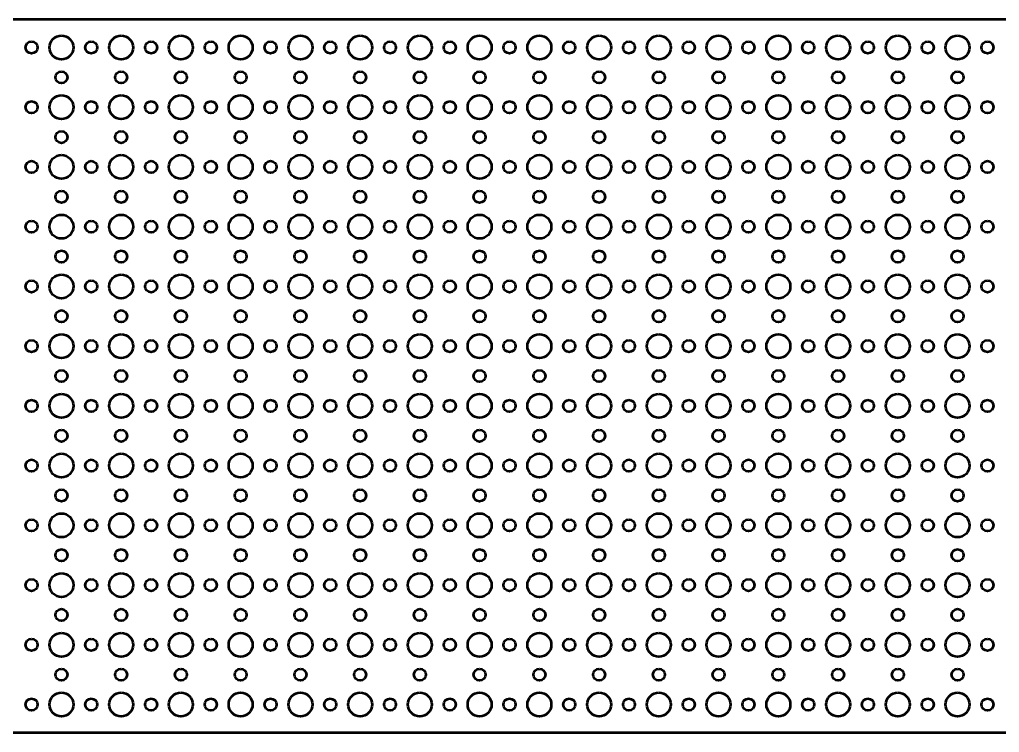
# Model space of a CAD drawing. Header units: centimetres. Extents: x -50 to 50, y -9 to 9.
# Drawn here: x -25.05 to -0.45, y -8.95 to 8.95 of the extents above; entities that cross this region are included whole.
import ezdxf

# ---------------------------------------------------------------- set-up
doc = ezdxf.new("R2010")
doc.units = ezdxf.units.CM
doc.header["$MEASUREMENT"] = 0
doc.layers.add('Layer 1', color=7, linetype='Continuous')

msp = doc.modelspace()

# ---------------------------------------------------------------- linework, layer by layer
at = {"layer": 'Layer 1', "lineweight": 53}
for centre, major_axis in [((-24.75, 8.25), (0, 0.15)), ((-23.99999, 8.24999), (0, 0.30001)), ((-23.25, 8.25), (0, 0.15)), ((-22.49999, 8.24999), (0, 0.30001)), ((-21.75, 8.25), (0, 0.15)), ((-20.99999, 8.24999), (0, 0.30001)), ((-20.25, 8.25), (0, 0.15)), ((-19.49999, 8.24999), (0, 0.30001)), ((-18.75, 8.25), (0, 0.15)), ((-17.99999, 8.24999), (0, 0.30001)), ((-17.25, 8.25), (0, 0.15)), ((-16.49999, 8.24999), (0, 0.30001)), ((-15.75, 8.25), (0, 0.15)), ((-14.99999, 8.24999), (0, 0.30001)), ((-14.25, 8.25), (0, 0.15)), ((-13.49999, 8.24999), (0, 0.30001)), ((-12.75, 8.25), (0, 0.15)), ((-11.99999, 8.24999), (0, 0.30001)), ((-11.25, 8.25), (0, 0.15)), ((-10.49999, 8.24999), (0, 0.30001)), ((-9.75, 8.25), (0, 0.15)), ((-8.99999, 8.24999), (0, 0.30001)), ((-8.25, 8.25), (0, 0.15)), ((-7.49999, 8.24999), (0, 0.30001)), ((-6.75, 8.25), (0, 0.15)), ((-5.99999, 8.24999), (0, 0.30001)), ((-5.25, 8.25), (0, 0.15)), ((-4.49999, 8.24999), (0, 0.30001)), ((-3.75, 8.25), (0, 0.15)), ((-2.99999, 8.24999), (0, 0.30001)), ((-2.25, 8.25), (0, 0.15)), ((-1.49999, 8.24999), (0, 0.30001)), ((-0.75, 8.25), (0, 0.15)), ((-24, 7.5), (0, 0.15)), ((-22.5, 7.5), (0, 0.15)), ((-21, 7.5), (0, 0.15)), ((-19.5, 7.5), (0, 0.15)), ((-18, 7.5), (0, 0.15)), ((-16.5, 7.5), (0, 0.15)), ((-15, 7.5), (0, 0.15)), ((-13.5, 7.5), (0, 0.15)), ((-12, 7.5), (0, 0.15)), ((-10.5, 7.5), (0, 0.15)), ((-9, 7.5), (0, 0.15)), ((-7.5, 7.5), (0, 0.15)), ((-6, 7.5), (0, 0.15)), ((-4.5, 7.5), (0, 0.15)), ((-3, 7.5), (0, 0.15)), ((-1.5, 7.5), (0, 0.15)), ((-24.75, 6.75), (0, 0.15)), ((-23.99999, 6.74999), (0, 0.30001)), ((-23.25, 6.75), (0, 0.15)), ((-22.49999, 6.74999), (0, 0.30001)), ((-21.75, 6.75), (0, 0.15)), ((-20.99999, 6.74999), (0, 0.30001)), ((-20.25, 6.75), (0, 0.15)), ((-19.49999, 6.74999), (0, 0.30001)), ((-18.75, 6.75), (0, 0.15)), ((-17.99999, 6.74999), (0, 0.30001)), ((-17.25, 6.75), (0, 0.15)), ((-16.49999, 6.74999), (0, 0.30001)), ((-15.75, 6.75), (0, 0.15)), ((-14.99999, 6.74999), (0, 0.30001)), ((-14.25, 6.75), (0, 0.15)), ((-13.49999, 6.74999), (0, 0.30001)), ((-12.75, 6.75), (0, 0.15)), ((-11.99999, 6.74999), (0, 0.30001)), ((-11.25, 6.75), (0, 0.15)), ((-10.49999, 6.74999), (0, 0.30001)), ((-9.75, 6.75), (0, 0.15)), ((-8.99999, 6.74999), (0, 0.30001)), ((-8.25, 6.75), (0, 0.15)), ((-7.49999, 6.74999), (0, 0.30001)), ((-6.75, 6.75), (0, 0.15)), ((-5.99999, 6.74999), (0, 0.30001)), ((-5.25, 6.75), (0, 0.15)), ((-4.49999, 6.74999), (0, 0.30001)), ((-3.75, 6.75), (0, 0.15)), ((-2.99999, 6.74999), (0, 0.30001)), ((-2.25, 6.75), (0, 0.15)), ((-1.49999, 6.74999), (0, 0.30001)), ((-0.75, 6.75), (0, 0.15)), ((-24, 6), (0, 0.15)), ((-22.5, 6), (0, 0.15)), ((-21, 6), (0, 0.15)), ((-19.5, 6), (0, 0.15)), ((-18, 6), (0, 0.15)), ((-16.5, 6), (0, 0.15)), ((-15, 6), (0, 0.15)), ((-13.5, 6), (0, 0.15)), ((-12, 6), (0, 0.15)), ((-10.5, 6), (0, 0.15)), ((-9, 6), (0, 0.15)), ((-7.5, 6), (0, 0.15)), ((-6, 6), (0, 0.15)), ((-4.5, 6), (0, 0.15)), ((-3, 6), (0, 0.15)), ((-1.5, 6), (0, 0.15)), ((-23.99999, 5.24999), (0, 0.30001)), ((-22.49999, 5.24999), (0, 0.30001)), ((-20.99999, 5.24999), (0, 0.30001)), ((-19.49999, 5.24999), (0, 0.30001)), ((-17.99999, 5.24999), (0, 0.30001)), ((-16.49999, 5.24999), (0, 0.30001)), ((-14.99999, 5.24999), (0, 0.30001)), ((-13.49999, 5.24999), (0, 0.30001)), ((-11.99999, 5.24999), (0, 0.30001)), ((-10.49999, 5.24999), (0, 0.30001)), ((-8.99999, 5.24999), (0, 0.30001)), ((-7.49999, 5.24999), (0, 0.30001)), ((-5.99999, 5.24999), (0, 0.30001)), ((-4.49999, 5.24999), (0, 0.30001)), ((-2.99999, 5.24999), (0, 0.30001)), ((-1.49999, 5.24999), (0, 0.30001)), ((-24.75, 5.25), (0, 0.15)), ((-23.25, 5.25), (0, 0.15)), ((-21.75, 5.25), (0, 0.15)), ((-20.25, 5.25), (0, 0.15)), ((-18.75, 5.25), (0, 0.15)), ((-17.25, 5.25), (0, 0.15)), ((-15.75, 5.25), (0, 0.15)), ((-14.25, 5.25), (0, 0.15)), ((-12.75, 5.25), (0, 0.15)), ((-11.25, 5.25), (0, 0.15)), ((-9.75, 5.25), (0, 0.15)), ((-8.25, 5.25), (0, 0.15)), ((-6.75, 5.25), (0, 0.15)), ((-5.25, 5.25), (0, 0.15)), ((-3.75, 5.25), (0, 0.15)), ((-2.25, 5.25), (0, 0.15)), ((-0.75, 5.25), (0, 0.15)), ((-24, 4.5), (0, 0.15)), ((-22.5, 4.5), (0, 0.15)), ((-21, 4.5), (0, 0.15)), ((-19.5, 4.5), (0, 0.15)), ((-18, 4.5), (0, 0.15)), ((-16.5, 4.5), (0, 0.15)), ((-15, 4.5), (0, 0.15)), ((-13.5, 4.5), (0, 0.15)), ((-12, 4.5), (0, 0.15)), ((-10.5, 4.5), (0, 0.15)), ((-9, 4.5), (0, 0.15)), ((-7.5, 4.5), (0, 0.15)), ((-6, 4.5), (0, 0.15)), ((-4.5, 4.5), (0, 0.15)), ((-3, 4.5), (0, 0.15)), ((-1.5, 4.5), (0, 0.15)), ((-23.99999, 3.74999), (0, 0.30001)), ((-22.49999, 3.74999), (0, 0.30001)), ((-20.99999, 3.74999), (0, 0.30001)), ((-19.49999, 3.74999), (0, 0.30001)), ((-17.99999, 3.74999), (0, 0.30001)), ((-16.49999, 3.74999), (0, 0.30001)), ((-14.99999, 3.74999), (0, 0.30001)), ((-13.49999, 3.74999), (0, 0.30001)), ((-11.99999, 3.74999), (0, 0.30001)), ((-10.49999, 3.74999), (0, 0.30001)), ((-8.99999, 3.74999), (0, 0.30001)), ((-7.49999, 3.74999), (0, 0.30001)), ((-5.99999, 3.74999), (0, 0.30001)), ((-4.49999, 3.74999), (0, 0.30001)), ((-2.99999, 3.74999), (0, 0.30001)), ((-1.49999, 3.74999), (0, 0.30001)), ((-24.75, 3.75), (0, 0.15)), ((-23.25, 3.75), (0, 0.15)), ((-21.75, 3.75), (0, 0.15)), ((-20.25, 3.75), (0, 0.15)), ((-18.75, 3.75), (0, 0.15)), ((-17.25, 3.75), (0, 0.15)), ((-15.75, 3.75), (0, 0.15)), ((-14.25, 3.75), (0, 0.15)), ((-12.75, 3.75), (0, 0.15)), ((-11.25, 3.75), (0, 0.15)), ((-9.75, 3.75), (0, 0.15)), ((-8.25, 3.75), (0, 0.15)), ((-6.75, 3.75), (0, 0.15)), ((-5.25, 3.75), (0, 0.15)), ((-3.75, 3.75), (0, 0.15)), ((-2.25, 3.75), (0, 0.15)), ((-0.75, 3.75), (0, 0.15)), ((-24, 3), (0, 0.15)), ((-22.5, 3), (0, 0.15)), ((-21, 3), (0, 0.15)), ((-19.5, 3), (0, 0.15)), ((-18, 3), (0, 0.15)), ((-16.5, 3), (0, 0.15)), ((-15, 3), (0, 0.15)), ((-13.5, 3), (0, 0.15)), ((-12, 3), (0, 0.15)), ((-10.5, 3), (0, 0.15)), ((-9, 3), (0, 0.15)), ((-7.5, 3), (0, 0.15)), ((-6, 3), (0, 0.15)), ((-4.5, 3), (0, 0.15)), ((-3, 3), (0, 0.15)), ((-1.5, 3), (0, 0.15)), ((-23.99999, 2.24999), (0, 0.30001)), ((-22.49999, 2.24999), (0, 0.30001)), ((-20.99999, 2.24999), (0, 0.30001)), ((-19.49999, 2.24999), (0, 0.30001)), ((-17.99999, 2.24999), (0, 0.30001)), ((-16.49999, 2.24999), (0, 0.30001)), ((-14.99999, 2.24999), (0, 0.30001)), ((-13.49999, 2.24999), (0, 0.30001)), ((-11.99999, 2.24999), (0, 0.30001)), ((-10.49999, 2.24999), (0, 0.30001)), ((-8.99999, 2.24999), (0, 0.30001)), ((-7.49999, 2.24999), (0, 0.30001)), ((-5.99999, 2.24999), (0, 0.30001)), ((-4.49999, 2.24999), (0, 0.30001)), ((-2.99999, 2.24999), (0, 0.30001)), ((-1.49999, 2.24999), (0, 0.30001)), ((-24.75, 2.25), (0, 0.15)), ((-23.25, 2.25), (0, 0.15)), ((-21.75, 2.25), (0, 0.15)), ((-20.25, 2.25), (0, 0.15)), ((-18.75, 2.25), (0, 0.15)), ((-17.25, 2.25), (0, 0.15)), ((-15.75, 2.25), (0, 0.15)), ((-14.25, 2.25), (0, 0.15)), ((-12.75, 2.25), (0, 0.15)), ((-11.25, 2.25), (0, 0.15)), ((-9.75, 2.25), (0, 0.15)), ((-8.25, 2.25), (0, 0.15)), ((-6.75, 2.25), (0, 0.15)), ((-5.25, 2.25), (0, 0.15)), ((-3.75, 2.25), (0, 0.15)), ((-2.25, 2.25), (0, 0.15)), ((-0.75, 2.25), (0, 0.15)), ((-24, 1.5), (0, 0.15)), ((-22.5, 1.5), (0, 0.15)), ((-21, 1.5), (0, 0.15)), ((-19.5, 1.5), (0, 0.15)), ((-18, 1.5), (0, 0.15)), ((-16.5, 1.5), (0, 0.15)), ((-15, 1.5), (0, 0.15)), ((-13.5, 1.5), (0, 0.15)), ((-12, 1.5), (0, 0.15)), ((-10.5, 1.5), (0, 0.15)), ((-9, 1.5), (0, 0.15)), ((-7.5, 1.5), (0, 0.15)), ((-6, 1.5), (0, 0.15)), ((-4.5, 1.5), (0, 0.15)), ((-3, 1.5), (0, 0.15)), ((-1.5, 1.5), (0, 0.15)), ((-23.99999, 0.74999), (0, 0.30001)), ((-22.49999, 0.74999), (0, 0.30001)), ((-20.99999, 0.74999), (0, 0.30001)), ((-19.49999, 0.74999), (0, 0.30001)), ((-17.99999, 0.74999), (0, 0.30001)), ((-16.49999, 0.74999), (0, 0.30001)), ((-14.99999, 0.74999), (0, 0.30001)), ((-13.49999, 0.74999), (0, 0.30001)), ((-11.99999, 0.74999), (0, 0.30001)), ((-10.49999, 0.74999), (0, 0.30001)), ((-8.99999, 0.74999), (0, 0.30001)), ((-7.49999, 0.74999), (0, 0.30001)), ((-5.99999, 0.74999), (0, 0.30001)), ((-4.49999, 0.74999), (0, 0.30001)), ((-2.99999, 0.74999), (0, 0.30001)), ((-1.49999, 0.74999), (0, 0.30001)), ((-24.75, 0.75), (0, 0.15)), ((-23.25, 0.75), (0, 0.15)), ((-21.75, 0.75), (0, 0.15)), ((-20.25, 0.75), (0, 0.15)), ((-18.75, 0.75), (0, 0.15)), ((-17.25, 0.75), (0, 0.15)), ((-15.75, 0.75), (0, 0.15)), ((-14.25, 0.75), (0, 0.15)), ((-12.75, 0.75), (0, 0.15)), ((-11.25, 0.75), (0, 0.15)), ((-9.75, 0.75), (0, 0.15)), ((-8.25, 0.75), (0, 0.15)), ((-6.75, 0.75), (0, 0.15)), ((-5.25, 0.75), (0, 0.15)), ((-3.75, 0.75), (0, 0.15)), ((-2.25, 0.75), (0, 0.15)), ((-0.75, 0.75), (0, 0.15)), ((-24, 0), (0, 0.15)), ((-22.5, 0), (0, 0.15)), ((-21, 0), (0, 0.15)), ((-19.5, 0), (0, 0.15)), ((-18, 0), (0, 0.15)), ((-16.5, 0), (0, 0.15)), ((-15, 0), (0, 0.15)), ((-13.5, 0), (0, 0.15)), ((-12, 0), (0, 0.15)), ((-10.5, 0), (0, 0.15)), ((-9, 0), (0, 0.15)), ((-7.5, 0), (0, 0.15)), ((-6, 0), (0, 0.15)), ((-4.5, 0), (0, 0.15)), ((-3, 0), (0, 0.15)), ((-1.5, 0), (0, 0.15)), ((-23.99999, -0.75001), (0, 0.30001)), ((-22.49999, -0.75001), (0, 0.30001)), ((-20.99999, -0.75001), (0, 0.30001)), ((-19.49999, -0.75001), (0, 0.30001)), ((-17.99999, -0.75001), (0, 0.30001)), ((-16.49999, -0.75001), (0, 0.30001)), ((-14.99999, -0.75001), (0, 0.30001)), ((-13.49999, -0.75001), (0, 0.30001)), ((-11.99999, -0.75001), (0, 0.30001)), ((-10.49999, -0.75001), (0, 0.30001)), ((-8.99999, -0.75001), (0, 0.30001)), ((-7.49999, -0.75001), (0, 0.30001)), ((-5.99999, -0.75001), (0, 0.30001)), ((-4.49999, -0.75001), (0, 0.30001)), ((-2.99999, -0.75001), (0, 0.30001)), ((-1.49999, -0.75001), (0, 0.30001)), ((-24.75, -0.75), (0, 0.15)), ((-23.25, -0.75), (0, 0.15)), ((-21.75, -0.75), (0, 0.15)), ((-20.25, -0.75), (0, 0.15)), ((-18.75, -0.75), (0, 0.15)), ((-17.25, -0.75), (0, 0.15)), ((-15.75, -0.75), (0, 0.15)), ((-14.25, -0.75), (0, 0.15)), ((-12.75, -0.75), (0, 0.15)), ((-11.25, -0.75), (0, 0.15)), ((-9.75, -0.75), (0, 0.15)), ((-8.25, -0.75), (0, 0.15)), ((-6.75, -0.75), (0, 0.15)), ((-5.25, -0.75), (0, 0.15)), ((-3.75, -0.75), (0, 0.15)), ((-2.25, -0.75), (0, 0.15)), ((-0.75, -0.75), (0, 0.15)), ((-24, -1.5), (0, 0.15)), ((-22.5, -1.5), (0, 0.15)), ((-21, -1.5), (0, 0.15)), ((-19.5, -1.5), (0, 0.15)), ((-18, -1.5), (0, 0.15)), ((-16.5, -1.5), (0, 0.15)), ((-15, -1.5), (0, 0.15)), ((-13.5, -1.5), (0, 0.15)), ((-12, -1.5), (0, 0.15)), ((-10.5, -1.5), (0, 0.15)), ((-9, -1.5), (0, 0.15)), ((-7.5, -1.5), (0, 0.15)), ((-6, -1.5), (0, 0.15)), ((-4.5, -1.5), (0, 0.15)), ((-3, -1.5), (0, 0.15)), ((-1.5, -1.5), (0, 0.15)), ((-23.99999, -2.25001), (0, 0.30001)), ((-22.49999, -2.25001), (0, 0.30001)), ((-20.99999, -2.25001), (0, 0.30001)), ((-19.49999, -2.25001), (0, 0.30001)), ((-17.99999, -2.25001), (0, 0.30001)), ((-16.49999, -2.25001), (0, 0.30001)), ((-14.99999, -2.25001), (0, 0.30001)), ((-13.49999, -2.25001), (0, 0.30001)), ((-11.99999, -2.25001), (0, 0.30001)), ((-10.49999, -2.25001), (0, 0.30001)), ((-8.99999, -2.25001), (0, 0.30001)), ((-7.49999, -2.25001), (0, 0.30001)), ((-5.99999, -2.25001), (0, 0.30001)), ((-4.49999, -2.25001), (0, 0.30001)), ((-2.99999, -2.25001), (0, 0.30001)), ((-1.49999, -2.25001), (0, 0.30001)), ((-24.75, -2.25), (0, 0.15)), ((-23.25, -2.25), (0, 0.15)), ((-21.75, -2.25), (0, 0.15)), ((-20.25, -2.25), (0, 0.15)), ((-18.75, -2.25), (0, 0.15)), ((-17.25, -2.25), (0, 0.15)), ((-15.75, -2.25), (0, 0.15)), ((-14.25, -2.25), (0, 0.15)), ((-12.75, -2.25), (0, 0.15)), ((-11.25, -2.25), (0, 0.15)), ((-9.75, -2.25), (0, 0.15)), ((-8.25, -2.25), (0, 0.15)), ((-6.75, -2.25), (0, 0.15)), ((-5.25, -2.25), (0, 0.15)), ((-3.75, -2.25), (0, 0.15)), ((-2.25, -2.25), (0, 0.15)), ((-0.75, -2.25), (0, 0.15)), ((-24, -3), (0, 0.15)), ((-22.5, -3), (0, 0.15)), ((-21, -3), (0, 0.15)), ((-19.5, -3), (0, 0.15)), ((-18, -3), (0, 0.15)), ((-16.5, -3), (0, 0.15)), ((-15, -3), (0, 0.15)), ((-13.5, -3), (0, 0.15)), ((-12, -3), (0, 0.15)), ((-10.5, -3), (0, 0.15)), ((-9, -3), (0, 0.15)), ((-7.5, -3), (0, 0.15)), ((-6, -3), (0, 0.15)), ((-4.5, -3), (0, 0.15)), ((-3, -3), (0, 0.15)), ((-1.5, -3), (0, 0.15)), ((-24.75, -3.75), (0, 0.15)), ((-23.99999, -3.75001), (0, 0.30001)), ((-23.25, -3.75), (0, 0.15)), ((-22.49999, -3.75001), (0, 0.30001)), ((-21.75, -3.75), (0, 0.15)), ((-20.99999, -3.75001), (0, 0.30001)), ((-20.25, -3.75), (0, 0.15)), ((-19.49999, -3.75001), (0, 0.30001)), ((-18.75, -3.75), (0, 0.15)), ((-17.99999, -3.75001), (0, 0.30001)), ((-17.25, -3.75), (0, 0.15)), ((-16.49999, -3.75001), (0, 0.30001)), ((-15.75, -3.75), (0, 0.15)), ((-14.99999, -3.75001), (0, 0.30001)), ((-14.25, -3.75), (0, 0.15)), ((-13.49999, -3.75001), (0, 0.30001)), ((-12.75, -3.75), (0, 0.15)), ((-11.99999, -3.75001), (0, 0.30001)), ((-11.25, -3.75), (0, 0.15)), ((-10.49999, -3.75001), (0, 0.30001)), ((-9.75, -3.75), (0, 0.15)), ((-8.99999, -3.75001), (0, 0.30001)), ((-8.25, -3.75), (0, 0.15)), ((-7.49999, -3.75001), (0, 0.30001)), ((-6.75, -3.75), (0, 0.15)), ((-5.99999, -3.75001), (0, 0.30001)), ((-5.25, -3.75), (0, 0.15)), ((-4.49999, -3.75001), (0, 0.30001)), ((-3.75, -3.75), (0, 0.15)), ((-2.99999, -3.75001), (0, 0.30001)), ((-2.25, -3.75), (0, 0.15)), ((-1.49999, -3.75001), (0, 0.30001)), ((-0.75, -3.75), (0, 0.15)), ((-24, -4.5), (0, 0.15)), ((-22.5, -4.5), (0, 0.15)), ((-21, -4.5), (0, 0.15)), ((-19.5, -4.5), (0, 0.15)), ((-18, -4.5), (0, 0.15)), ((-16.5, -4.5), (0, 0.15)), ((-15, -4.5), (0, 0.15)), ((-13.5, -4.5), (0, 0.15)), ((-12, -4.5), (0, 0.15)), ((-10.5, -4.5), (0, 0.15)), ((-9, -4.5), (0, 0.15)), ((-7.5, -4.5), (0, 0.15)), ((-6, -4.5), (0, 0.15)), ((-4.5, -4.5), (0, 0.15)), ((-3, -4.5), (0, 0.15)), ((-1.5, -4.5), (0, 0.15)), ((-24.75, -5.25), (0, 0.15)), ((-23.99999, -5.25001), (0, 0.30001)), ((-23.25, -5.25), (0, 0.15)), ((-22.49999, -5.25001), (0, 0.30001)), ((-21.75, -5.25), (0, 0.15)), ((-20.99999, -5.25001), (0, 0.30001)), ((-20.25, -5.25), (0, 0.15)), ((-19.49999, -5.25001), (0, 0.30001)), ((-18.75, -5.25), (0, 0.15)), ((-17.99999, -5.25001), (0, 0.30001)), ((-17.25, -5.25), (0, 0.15)), ((-16.49999, -5.25001), (0, 0.30001)), ((-15.75, -5.25), (0, 0.15)), ((-14.99999, -5.25001), (0, 0.30001)), ((-14.25, -5.25), (0, 0.15)), ((-13.49999, -5.25001), (0, 0.30001)), ((-12.75, -5.25), (0, 0.15)), ((-11.99999, -5.25001), (0, 0.30001)), ((-11.25, -5.25), (0, 0.15)), ((-10.49999, -5.25001), (0, 0.30001)), ((-9.75, -5.25), (0, 0.15)), ((-8.99999, -5.25001), (0, 0.30001)), ((-8.25, -5.25), (0, 0.15)), ((-7.49999, -5.25001), (0, 0.30001)), ((-6.75, -5.25), (0, 0.15)), ((-5.99999, -5.25001), (0, 0.30001)), ((-5.25, -5.25), (0, 0.15)), ((-4.49999, -5.25001), (0, 0.30001)), ((-3.75, -5.25), (0, 0.15)), ((-2.99999, -5.25001), (0, 0.30001)), ((-2.25, -5.25), (0, 0.15)), ((-1.49999, -5.25001), (0, 0.30001)), ((-0.75, -5.25), (0, 0.15)), ((-24, -6), (0, 0.15)), ((-22.5, -6), (0, 0.15)), ((-21, -6), (0, 0.15)), ((-19.5, -6), (0, 0.15)), ((-18, -6), (0, 0.15)), ((-16.5, -6), (0, 0.15)), ((-15, -6), (0, 0.15)), ((-13.5, -6), (0, 0.15)), ((-12, -6), (0, 0.15)), ((-10.5, -6), (0, 0.15)), ((-9, -6), (0, 0.15)), ((-7.5, -6), (0, 0.15)), ((-6, -6), (0, 0.15)), ((-4.5, -6), (0, 0.15)), ((-3, -6), (0, 0.15)), ((-1.5, -6), (0, 0.15)), ((-24.75, -6.75), (0, 0.15)), ((-23.99999, -6.75001), (0, 0.30001)), ((-23.25, -6.75), (0, 0.15)), ((-22.49999, -6.75001), (0, 0.30001)), ((-21.75, -6.75), (0, 0.15)), ((-20.99999, -6.75001), (0, 0.30001)), ((-20.25, -6.75), (0, 0.15)), ((-19.49999, -6.75001), (0, 0.30001)), ((-18.75, -6.75), (0, 0.15)), ((-17.99999, -6.75001), (0, 0.30001)), ((-17.25, -6.75), (0, 0.15)), ((-16.49999, -6.75001), (0, 0.30001)), ((-15.75, -6.75), (0, 0.15)), ((-14.99999, -6.75001), (0, 0.30001)), ((-14.25, -6.75), (0, 0.15)), ((-13.49999, -6.75001), (0, 0.30001)), ((-12.75, -6.75), (0, 0.15)), ((-11.99999, -6.75001), (0, 0.30001)), ((-11.25, -6.75), (0, 0.15)), ((-10.49999, -6.75001), (0, 0.30001)), ((-9.75, -6.75), (0, 0.15)), ((-8.99999, -6.75001), (0, 0.30001)), ((-8.25, -6.75), (0, 0.15)), ((-7.49999, -6.75001), (0, 0.30001)), ((-6.75, -6.75), (0, 0.15)), ((-5.99999, -6.75001), (0, 0.30001)), ((-5.25, -6.75), (0, 0.15)), ((-4.49999, -6.75001), (0, 0.30001)), ((-3.75, -6.75), (0, 0.15)), ((-2.99999, -6.75001), (0, 0.30001)), ((-2.25, -6.75), (0, 0.15)), ((-1.49999, -6.75001), (0, 0.30001)), ((-0.75, -6.75), (0, 0.15)), ((-24, -7.5), (0, 0.15)), ((-22.5, -7.5), (0, 0.15)), ((-21, -7.5), (0, 0.15)), ((-19.5, -7.5), (0, 0.15)), ((-18, -7.5), (0, 0.15)), ((-16.5, -7.5), (0, 0.15)), ((-15, -7.5), (0, 0.15)), ((-13.5, -7.5), (0, 0.15)), ((-12, -7.5), (0, 0.15)), ((-10.5, -7.5), (0, 0.15)), ((-9, -7.5), (0, 0.15)), ((-7.5, -7.5), (0, 0.15)), ((-6, -7.5), (0, 0.15)), ((-4.5, -7.5), (0, 0.15)), ((-3, -7.5), (0, 0.15)), ((-1.5, -7.5), (0, 0.15)), ((-24.75, -8.25), (0, 0.15)), ((-23.99999, -8.25001), (0, 0.30001)), ((-23.25, -8.25), (0, 0.15)), ((-22.49999, -8.25001), (0, 0.30001)), ((-21.75, -8.25), (0, 0.15)), ((-20.99999, -8.25001), (0, 0.30001)), ((-20.25, -8.25), (0, 0.15)), ((-19.49999, -8.25001), (0, 0.30001)), ((-18.75, -8.25), (0, 0.15)), ((-17.99999, -8.25001), (0, 0.30001)), ((-17.25, -8.25), (0, 0.15)), ((-16.49999, -8.25001), (0, 0.30001)), ((-15.75, -8.25), (0, 0.15)), ((-14.99999, -8.25001), (0, 0.30001)), ((-14.25, -8.25), (0, 0.15)), ((-13.49999, -8.25001), (0, 0.30001)), ((-12.75, -8.25), (0, 0.15)), ((-11.99999, -8.25001), (0, 0.30001)), ((-11.25, -8.25), (0, 0.15)), ((-10.49999, -8.25001), (0, 0.30001)), ((-9.75, -8.25), (0, 0.15)), ((-8.99999, -8.25001), (0, 0.30001)), ((-8.25, -8.25), (0, 0.15)), ((-7.49999, -8.25001), (0, 0.30001)), ((-6.75, -8.25), (0, 0.15)), ((-5.99999, -8.25001), (0, 0.30001)), ((-5.25, -8.25), (0, 0.15)), ((-4.49999, -8.25001), (0, 0.30001)), ((-3.75, -8.25), (0, 0.15)), ((-2.99999, -8.25001), (0, 0.30001)), ((-2.25, -8.25), (0, 0.15)), ((-1.49999, -8.25001), (0, 0.30001)), ((-0.75, -8.25), (0, 0.15))]:
    msp.add_ellipse(centre, major_axis=major_axis, ratio=1, dxfattribs=at)
msp.add_open_spline([(-50.2, -8.45), (-50.2, -8.45), (-50.2, 8.45), (-50.2, 8.45), (-50.2, 8.45), (-50.2, 8.72614), (-49.97614, 8.95), (-49.7, 8.95), (-49.7, 8.95), (-49.7, 8.95), (49.7, 8.95), (49.7, 8.95), (49.7, 8.95), (49.97614, 8.95), (50.2, 8.72614), (50.2, 8.45), (50.2, 8.45), (50.2, 8.45), (50.2, -8.45), (50.2, -8.45), (50.2, -8.45), (50.2, -8.72614), (49.97614, -8.95), (49.7, -8.95), (49.7, -8.95), (49.7, -8.95), (-49.7, -8.95), (-49.7, -8.95), (-49.7, -8.95), (-49.97614, -8.95), (-50.2, -8.72614), (-50.2, -8.45)], degree=3, knots=[0, 0, 0, 0, 0.11111111, 0.11111111, 0.11111111, 0.11111111, 0.22222222, 0.22222222, 0.22222222, 0.22222222, 0.33333333, 0.33333333, 0.33333333, 0.33333333, 0.44444444, 0.44444444, 0.44444444, 0.44444444, 0.55555556, 0.55555556, 0.55555556, 0.55555556, 0.66666667, 0.66666667, 0.66666667, 0.66666667, 0.77777778, 0.77777778, 0.77777778, 0.77777778, 1, 1, 1, 1], dxfattribs=at)

doc.saveas('drawing.dxf')
